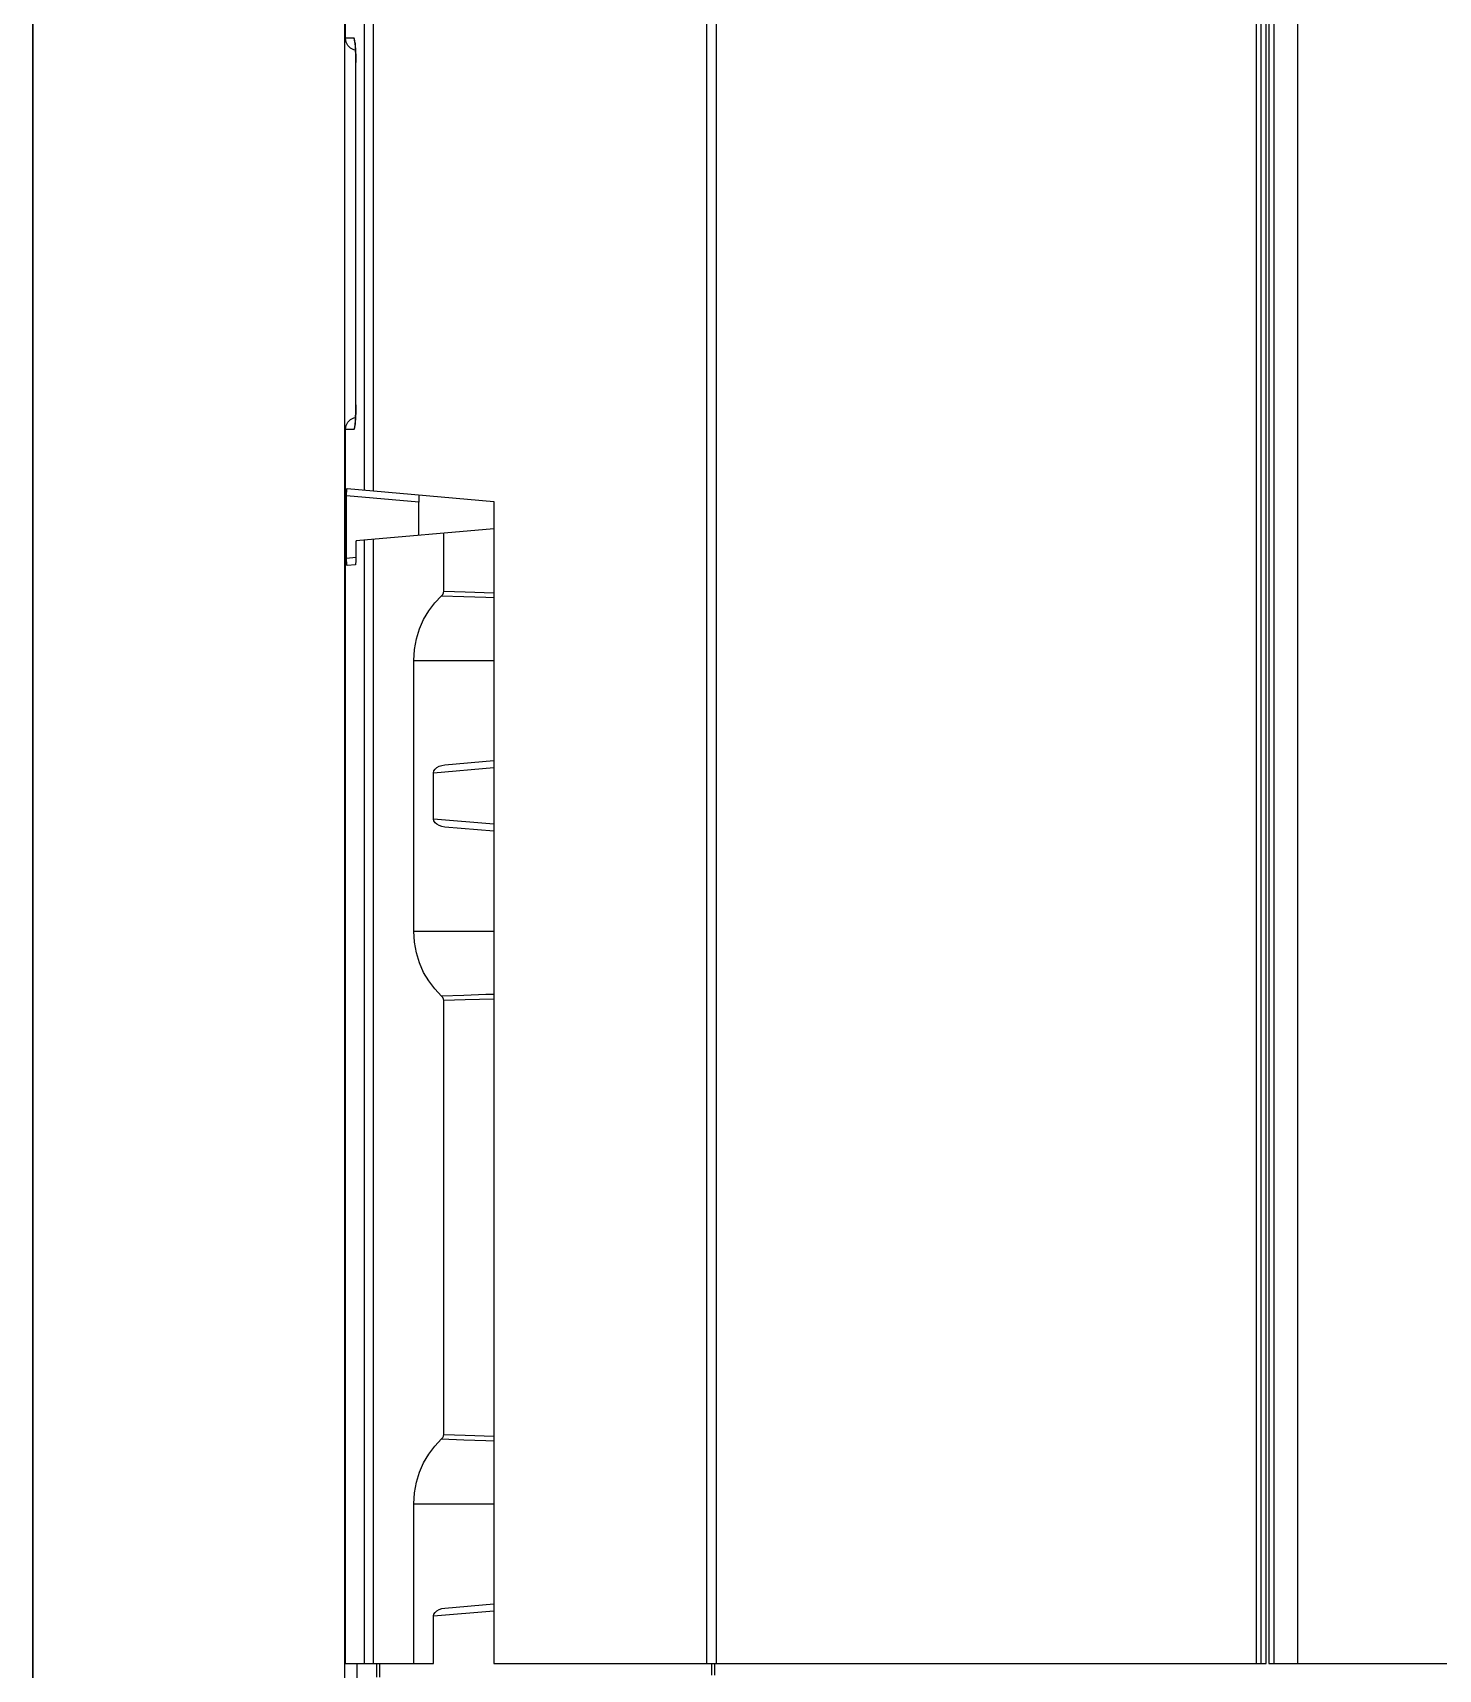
# Model space of a CAD drawing. Header units: inches. Extents: x 187 to 137830, y 99 to 66837.
# Drawn here: x 2822.1 to 2875, y 27675.6 to 27737.2 of the extents above; entities that cross this region are included whole.
import ezdxf

# ---------------------------------------------------------------- set-up
doc = ezdxf.new("R2010")
doc.units = ezdxf.units.IN
doc.header["$MEASUREMENT"] = 0
doc.layers.add('NETCHINH', color=7, linetype='Continuous', lineweight=30)

msp = doc.modelspace()

# ---------------------------------------------------------------- linework, layer by layer
at = {"color": 7, "linetype": 'Continuous'}
for p, q in [((2847.451, 27794.903), (2847.451, 27675.858)), ((2833.831, 27581.558), (2833.831, 27785.836)), ((2833.855, 27737.038), (2833.855, 27785.836)), ((2869.711, 27675.858), (2869.711, 27785.522)), ((2868.515, 27675.858), (2868.515, 27784.768)), ((2868.622, 27783.318), (2868.622, 27675.858)), ((2868.804, 27783.318), (2868.804, 27675.858)), ((2868.147, 27675.858), (2868.147, 27780.431)), ((2868.331, 27675.858), (2868.331, 27780.42)), ((2834.554, 27777.518), (2834.554, 27720.033)), ((2834.894, 27777.517), (2834.894, 27720.004)), ((2847.813, 27777.518), (2847.813, 27675.858)), ((2834.18, 27737.038), (2833.855, 27737.038)), ((2834.236, 27736.578), (2834.229, 27736.719)), ((2834.244, 27723.238), (2834.244, 27736.118)), ((2834.244, 27736.118), (2834.245, 27736.118)), ((2834.245, 27723.238), (2834.245, 27736.118)), ((2834.244, 27723.238), (2834.245, 27723.238)), ((2834.229, 27722.636), (2834.236, 27722.78)), ((2833.855, 27675.858), (2833.855, 27722.318)), ((2833.855, 27722.318), (2834.18, 27722.318)), ((2833.831, 27721.398), (2833.855, 27721.399)), ((2833.914, 27720.09), (2839.444, 27719.606)), ((2833.899, 27717.459), (2833.899, 27719.816)), ((2836.618, 27719.578), (2833.899, 27719.816)), ((2836.618, 27718.342), (2836.618, 27719.578)), ((2839.444, 27719.606), (2839.444, 27675.858)), ((2834.257, 27718.136), (2839.444, 27718.589)), ((2837.554, 27716.223), (2837.554, 27718.424)), ((2834.243, 27717.859), (2834.243, 27717.489)), ((2834.554, 27718.162), (2834.554, 27675.858)), ((2834.894, 27718.191), (2834.894, 27675.858)), ((2834.243, 27717.489), (2833.899, 27717.459)), ((2834.229, 27717.213), (2833.914, 27717.185)), ((2837.554, 27716.223), (2838.362, 27716.198)), ((2838.362, 27716.198), (2839.444, 27716.164)), ((2836.429, 27703.424), (2836.429, 27713.611)), ((2836.429, 27713.611), (2839.444, 27713.611)), ((2837.599, 27709.688), (2839.444, 27709.849)), ((2837.17, 27709.39), (2839.444, 27709.586)), ((2837.17, 27707.645), (2837.17, 27709.39)), ((2839.444, 27707.449), (2837.17, 27707.645)), ((2839.444, 27707.186), (2837.599, 27707.347)), ((2836.429, 27703.424), (2839.444, 27703.424)), ((2837.554, 27684.483), (2837.554, 27700.812)), ((2837.554, 27684.483), (2838.362, 27684.458)), ((2838.362, 27684.458), (2839.444, 27684.424)), ((2836.429, 27675.858), (2836.429, 27681.871)), ((2836.429, 27681.871), (2839.444, 27681.871)), ((2837.17, 27677.65), (2839.444, 27677.846)), ((2837.17, 27675.858), (2837.17, 27677.65)), ((2837.599, 27677.948), (2839.444, 27678.109)), ((2833.855, 27675.858), (2837.17, 27675.858)), ((2834.291, 27675.282), (2834.291, 27675.858)), ((2835.021, 27675.858), (2835.021, 27675.347)), ((2835.132, 27675.858), (2835.132, 27675.349)), ((2839.444, 27675.858), (2868.515, 27675.858)), ((2847.632, 27675.858), (2847.632, 27675.417)), ((2847.752, 27675.858), (2847.752, 27675.418)), ((2868.622, 27675.858), (2962.607, 27675.858))]:
    msp.add_line(p, q, dxfattribs=at)
for points in [[(2834.234, 27736.59), (2834.173, 27736.6), (2834.045, 27736.665), (2833.943, 27736.767), (2833.878, 27736.895), (2833.855, 27737.038)], [(2834.229, 27736.719), (2834.22, 27736.843), (2834.209, 27736.943), (2834.195, 27737.011), (2834.18, 27737.038)], [(2834.213, 27736.875), (2834.203, 27736.895), (2834.18, 27737.038)], [(2834.21, 27736.895), (2834.21, 27736.894), (2834.213, 27736.878), (2834.217, 27736.843), (2834.222, 27736.791), (2834.227, 27736.721), (2834.232, 27736.634), (2834.237, 27736.528), (2834.241, 27736.404), (2834.243, 27736.263), (2834.244, 27736.118)], [(2834.245, 27736.118), (2834.244, 27736.271), (2834.241, 27736.425), (2834.236, 27736.578)], [(2834.244, 27723.238), (2834.243, 27723.07), (2834.24, 27722.926), (2834.236, 27722.801), (2834.231, 27722.695), (2834.226, 27722.61), (2834.22, 27722.544), (2834.215, 27722.496), (2834.211, 27722.468), (2834.21, 27722.461)], [(2834.236, 27722.78), (2834.241, 27722.931), (2834.244, 27723.086), (2834.245, 27723.238)], [(2833.855, 27722.318), (2833.878, 27722.46), (2833.943, 27722.588), (2834.045, 27722.69), (2834.173, 27722.755), (2834.234, 27722.765)], [(2834.18, 27722.318), (2834.195, 27722.343), (2834.209, 27722.412), (2834.22, 27722.512), (2834.229, 27722.636)], [(2834.213, 27722.48), (2834.203, 27722.46), (2834.18, 27722.318)], [(2833.899, 27719.816), (2833.9, 27719.901), (2833.902, 27719.977), (2833.905, 27720.038), (2833.909, 27720.076), (2833.914, 27720.09)], [(2836.623, 27719.853), (2836.621, 27719.839), (2836.62, 27719.8), (2836.619, 27719.74), (2836.618, 27719.663), (2836.618, 27719.578)], [(2834.257, 27718.136), (2834.253, 27718.122), (2834.249, 27718.083), (2834.246, 27718.022), (2834.244, 27717.945), (2834.243, 27717.859)], [(2833.914, 27717.185), (2833.909, 27717.199), (2833.905, 27717.237), (2833.902, 27717.298), (2833.9, 27717.374), (2833.899, 27717.459)], [(2834.243, 27717.489), (2834.242, 27717.404), (2834.24, 27717.327), (2834.237, 27717.266), (2834.233, 27717.227), (2834.229, 27717.213)], [(2836.429, 27713.611), (2836.454, 27714.023), (2836.526, 27714.426), (2836.643, 27714.808), (2836.799, 27715.16), (2836.99, 27715.484), (2837.214, 27715.78), (2837.476, 27716.053)], [(2837.476, 27716.053), (2837.519, 27716.104), (2837.545, 27716.162), (2837.554, 27716.223)], [(2837.476, 27716.053), (2838.309, 27716.026), (2839.144, 27715.998), (2839.444, 27715.988)], [(2837.17, 27709.39), (2837.185, 27709.46), (2837.227, 27709.526), (2837.293, 27709.585), (2837.378, 27709.633), (2837.481, 27709.668), (2837.599, 27709.688)], [(2837.599, 27707.347), (2837.481, 27707.367), (2837.378, 27707.402), (2837.293, 27707.45), (2837.227, 27707.509), (2837.185, 27707.575), (2837.17, 27707.645)], [(2837.476, 27700.982), (2837.214, 27701.255), (2836.989, 27701.553), (2836.798, 27701.877), (2836.642, 27702.231), (2836.526, 27702.612), (2836.454, 27703.013), (2836.429, 27703.424)], [(2839.444, 27701.047), (2839.144, 27701.037), (2838.309, 27701.009), (2837.476, 27700.982)], [(2837.554, 27700.812), (2837.545, 27700.873), (2837.519, 27700.931), (2837.476, 27700.982)], [(2839.444, 27700.871), (2838.362, 27700.837), (2837.554, 27700.812)], [(2837.476, 27684.313), (2837.519, 27684.364), (2837.545, 27684.422), (2837.554, 27684.483)], [(2836.429, 27681.871), (2836.454, 27682.283), (2836.526, 27682.686), (2836.643, 27683.068), (2836.799, 27683.42), (2836.99, 27683.744), (2837.214, 27684.04), (2837.476, 27684.313)], [(2837.476, 27684.313), (2838.309, 27684.286), (2839.144, 27684.258), (2839.444, 27684.248)], [(2837.17, 27677.65), (2837.185, 27677.72), (2837.227, 27677.786), (2837.293, 27677.845), (2837.378, 27677.893), (2837.481, 27677.928), (2837.599, 27677.948)]]:
    msp.add_lwpolyline(points, dxfattribs=at)
at = {"layer": 'NETCHINH', "color": 5}
msp.add_lwpolyline([(2822.082, 28055.139), (3303.666, 28055.139), (3303.666, 27063.698), (2822.082, 27063.698)], close=True, dxfattribs=at)

doc.saveas('drawing.dxf')
